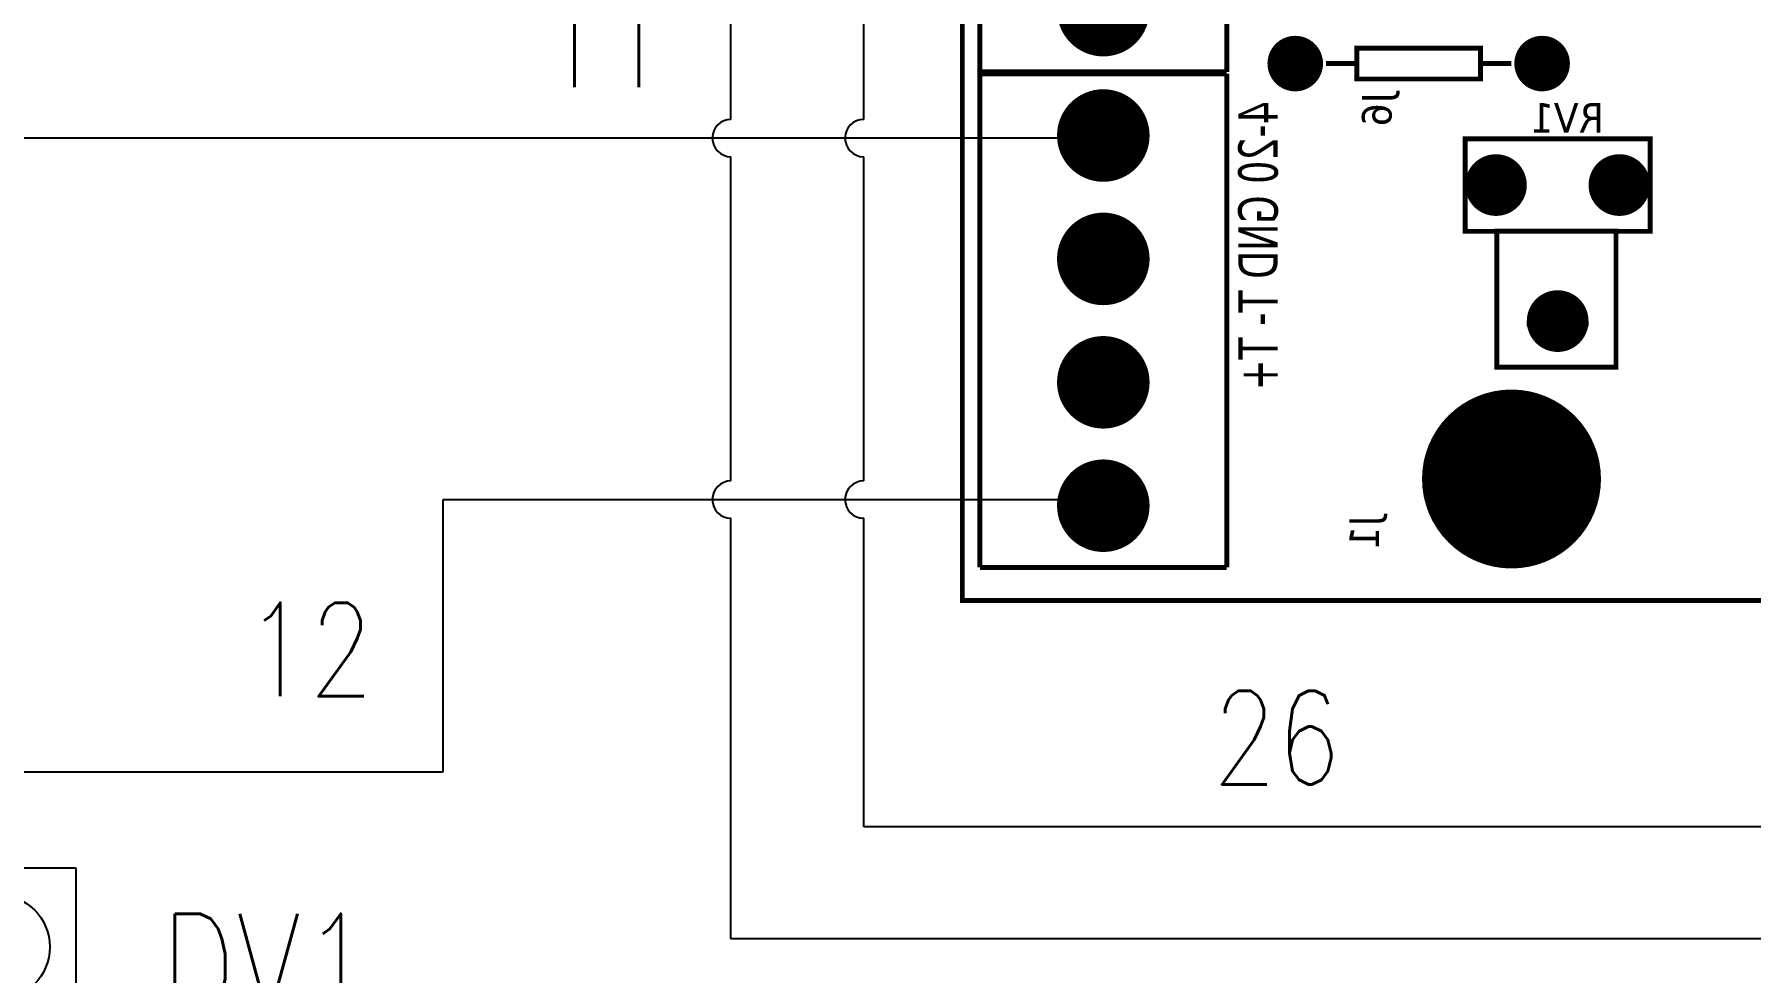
# Model space of a CAD drawing. Header units: millimetres. Extents: x 123.5 to 144.3, y 105.4 to 121.6.
# Drawn here: x 125.864 to 130.453, y 110.153 to 112.663 of the extents above; entities that cross this region are included whole.
import ezdxf
from ezdxf.enums import TextEntityAlignment as Align

# ---------------------------------------------------------------- set-up
doc = ezdxf.new("R2010")
doc.units = ezdxf.units.MM
for name, color, linetype in [('DESC', 250, 'Continuous'), ('SYMS', 7, 'Continuous'), ('TAGS', 250, 'Continuous'), ('TERMS', 250, 'Continuous'), ('WIREFIXED', 7, 'Continuous'), ('WIRES', 7, 'Continuous')]:
    doc.layers.add(name, color=color, linetype=linetype)
doc.styles.get("Standard").update_dxf_attribs({"font": 'tahoma.ttf'})
doc.styles.add('WD', font='romans.shx')

# ---------------------------------------------------------------- blocks, each defined once
blk = doc.blocks.new('VDV1TF')
for p, q in [((-0.0938, 0.3438), (-0.0938, -0.3438)), ((0.3438, 0.3438), (-0.0938, 0.3438)), ((0.3438, -0.3438), (0.3438, 0.3438)), ((-0.0938, -0.3438), (0.3438, -0.3438))]:
    blk.add_line(p, q)
for centre in [(0, 0.25), (0.25, 0.25), (0, -0.25), (0.25, -0.25)]:
    blk.add_circle(centre, 0.0625)
at = {"style": 'WD', "width": 0.7}
for tag, p in [('INST', (0.1305, 0.5446)), ('LOC', (0.1305, 0.375)), ('RATING2', (0.125, -0.1562))]:
    blk.add_attdef(tag, text='', height=0.125, dxfattribs=at).set_placement(p, align=Align.CENTER)
at = {"style": 'WD', "flags": 1}
for tag, p in [('X2TERM02', (0, 0.3125)), ('X2TERM04', (0.25, 0.3125)), ('X4TERM02', (-0.0625, 0.25)), ('X1TERM04', (0.3125, 0.25)), ('X4TERM01', (-0.0625, -0.25)), ('X1TERM03', (0.3125, -0.25)), ('X8TERM01', (0, -0.3125)), ('X8TERM03', (0.25, -0.3125))]:
    blk.add_attdef(tag, p, '', height=0.0125, dxfattribs=at)
at = {"linetype": 'Continuous', "style": 'WD', "width": 0.8, "flags": 8}
for tag, p in [('TERM02', (0, 0.25)), ('TERM04', (0.25, 0.25)), ('TERM01', (0, -0.25)), ('TERM03', (0.25, -0.25))]:
    blk.add_attdef(tag, text='', height=0.0625, dxfattribs=at).set_placement(p, align=Align.MIDDLE)
at = {"style": 'WD'}
for tag, p, width in [('TAG1', (0.4219, 0.0774), 0.8), ('DESC1', (0.4219, -0.0789), 0.7), ('DESC2', (0.4219, -0.2351), 0.7), ('XREF', (0.4219, -0.3914), 0.7)]:
    blk.add_attdef(tag, p, '', height=0.125, dxfattribs=dict(at, width=width))
at = {"style": 'WD', "width": 0.7}
blk.add_attdef('RATING1', text='', height=0.125, dxfattribs=at).set_placement((0.125, 0.0625), align=Align.MIDDLE)
at = {"style": 'WD', "flags": 9}
blk.add_attdef('FAMILY', text='', height=0.01, dxfattribs=at).set_placement((0.1197, -0.0802), align=Align.CENTER)
at = {"linetype": 'Continuous', "style": 'WD', "flags": 1}
for tag, p in [('CAT', (0.125, -0.0907)), ('MFG', (0.125, -0.1096))]:
    blk.add_attdef(tag, text='', height=0.01, dxfattribs=at).set_placement(p, align=Align.MIDDLE)
at = {"linetype": 'Continuous', "style": 'WD', "flags": 9}
blk.add_attdef('ASSYCODE', text='', height=0.01, dxfattribs=at).set_placement((0.125, -0.1406), align=Align.CENTER)
blk = doc.blocks.new('WD_WNH')
at = {"linetype": 'Continuous', "style": 'WD', "width": 0.8}
blk.add_attdef('WIRENO', text='', height=0.125, dxfattribs=at).set_placement((0, 0.0625), align=Align.CENTER)
at = {"style": 'WD', "flags": 1}
for tag, p in [('W01USER', (0, 0.0781)), ('W02USER', (0, 0.0703)), ('W03USER', (0, 0.0625)), ('W04USER', (0, 0.0547)), ('W05USER', (0, 0.0469)), ('W06USER', (0, 0.0391)), ('W07USER', (0, 0.0312)), ('W08USER', (0, 0.0234)), ('W09USER', (0, 0.0156)), ('W10USER', (0, 0.0078))]:
    blk.add_attdef(tag, text='', height=0.005, dxfattribs=at).set_placement(p, align=Align.CENTER)
blk = doc.blocks.new('EPAD')
at = {"const_width": 0.5}
blk.add_lwpolyline([(-0.25, 0, 1), (0.25, 0, 1)], format="xyb", close=True, dxfattribs=at)
blk = doc.blocks.new('mufla rampa')
at = {"const_width": 0.008}
for points in [[(145.7571, 110.8458), (150.3083, 110.8458), (150.3083, 113.7552), (145.7571, 113.7552), (145.7571, 110.8458)], [(145.7571, 110.8458), (150.3083, 110.8458), (150.3083, 113.7552), (145.7571, 113.7552), (145.7571, 110.8458)], [(145.7571, 110.8458), (150.3083, 110.8458), (150.3083, 113.7552), (145.7571, 113.7552), (145.7571, 110.8458)], [(145.7855, 112.1025), (145.7855, 111.7025)], [(145.7855, 112.1025), (145.7855, 111.7025)], [(145.7855, 112.1025), (145.7855, 111.7025)], [(146.1855, 112.1025), (146.1855, 111.7025)], [(146.1855, 112.1025), (146.1855, 111.7025)], [(146.1855, 112.1025), (146.1855, 111.7025)], [(146.3965, 111.6909), (146.5965, 111.6909), (146.5965, 111.7409), (146.3965, 111.7409), (146.3965, 111.6909)], [(146.3965, 111.6909), (146.5965, 111.6909), (146.5965, 111.7409), (146.3965, 111.7409), (146.3965, 111.6909)], [(146.3965, 111.6909), (146.5965, 111.6909), (146.5965, 111.7409), (146.3965, 111.7409), (146.3965, 111.6909)], [(146.3465, 111.7159), (146.3965, 111.7159)], [(146.3465, 111.7159), (146.3965, 111.7159)], [(146.3465, 111.7159), (146.3965, 111.7159)], [(146.5965, 111.7159), (146.6465, 111.7159)], [(146.5965, 111.7159), (146.6465, 111.7159)], [(146.5965, 111.7159), (146.6465, 111.7159)], [(145.7855, 111.7025), (146.1855, 111.7025)], [(145.7855, 111.7025), (146.1855, 111.7025)], [(145.7855, 111.7025), (146.1855, 111.7025)], [(146.1855, 111.6993), (145.7855, 111.6993), (145.7855, 110.8993)], [(146.1855, 111.6993), (145.7855, 111.6993), (145.7855, 110.8993)], [(146.1855, 111.6993), (145.7855, 111.6993), (145.7855, 110.8993)], [(146.1855, 110.8993), (146.1855, 111.6993)], [(146.1855, 110.8993), (146.1855, 111.6993)], [(146.1855, 110.8993), (146.1855, 111.6993)], [(146.5717, 111.444), (146.8717, 111.444), (146.8717, 111.594), (146.5717, 111.594), (146.5717, 111.444)], [(146.5717, 111.444), (146.8717, 111.444), (146.8717, 111.594), (146.5717, 111.594), (146.5717, 111.444)], [(146.5717, 111.444), (146.8717, 111.444), (146.8717, 111.594), (146.5717, 111.594), (146.5717, 111.444)], [(146.6233, 111.2237), (146.8162, 111.2237), (146.8162, 111.4442), (146.6233, 111.4442), (146.6233, 111.2237)], [(146.6233, 111.2237), (146.8162, 111.2237), (146.8162, 111.4442), (146.6233, 111.4442), (146.6233, 111.2237)], [(146.6233, 111.2237), (146.8162, 111.2237), (146.8162, 111.4442), (146.6233, 111.4442), (146.6233, 111.2237)], [(146.6717, 111.294), (146.7717, 111.294)], [(146.6717, 111.294), (146.7717, 111.294)], [(146.6717, 111.294), (146.7717, 111.294)], [(146.1855, 110.8993), (145.7855, 110.8993)], [(146.1855, 110.8993), (145.7855, 110.8993)], [(146.1855, 110.8993), (145.7855, 110.8993)]]:
    blk.add_lwpolyline(points, dxfattribs=at)
for p, xscale, yscale in [((145.9855, 111.8025), 0.15, 0.15), ((146.2965, 111.7159), 0.09, 0.09), ((146.6965, 111.7159), 0.09, 0.09), ((145.9855, 111.5993), 0.15, 0.15), ((146.6217, 111.519), 0.1, 0.1), ((146.8217, 111.519), 0.1, 0.1), ((145.9855, 111.3993), 0.15, 0.15), ((146.7217, 111.2985), 0.1, 0.1), ((145.9855, 111.1993), 0.15, 0.15), ((146.6469, 111.0426), 0.29, 0.29), ((145.9855, 110.9993), 0.15, 0.15)]:
    blk.add_blockref('EPAD', p, dxfattribs=dict(xscale=xscale, yscale=yscale))
at = {"text_generation_flag": 2}
for s, height, width, p in [('J6', 0.048, 1.041667, (146.4526, 111.669)), ('J6', 0.048, 1.041667, (146.4526, 111.669)), ('J6', 0.048, 1.041667, (146.4526, 111.669)), ('4-20 GND T- T+', 0.064, 0.78125, (146.2681, 111.6548)), ('4-20 GND T- T+', 0.064, 0.78125, (146.2681, 111.6548)), ('4-20 GND T- T+', 0.064, 0.78125, (146.2681, 111.6548)), ('J1', 0.048, 1.041667, (146.4324, 110.9832)), ('J1', 0.048, 1.041667, (146.4324, 110.9832)), ('J1', 0.048, 1.041667, (146.4324, 110.9832))]:
    blk.add_text(s, height=height, rotation=90, dxfattribs=dict(at, width=width)).set_placement(p)
at = {"text_generation_flag": 2, "width": 1.041667}
blk.add_text('RV1', height=0.048, dxfattribs=at).set_placement((146.7967, 111.604))
blk.add_text('RV1', height=0.048, dxfattribs=at).set_placement((146.7967, 111.604))
blk.add_text('RV1', height=0.048, dxfattribs=at).set_placement((146.7967, 111.604))
blk = doc.blocks.new('WD_WNV')
at = {"style": 'WD', "flags": 1}
for tag, p in [('W01USER', (-0.0625, 0.0938)), ('W02USER', (-0.0625, 0.0859)), ('W03USER', (-0.0625, 0.0781)), ('W04USER', (-0.0625, 0.0703)), ('W05USER', (-0.0625, 0.0625)), ('W06USER', (-0.0625, 0.0547)), ('W07USER', (-0.0625, 0.0469)), ('W08USER', (-0.0625, 0.0391)), ('W09USER', (-0.0625, 0.0312)), ('W10USER', (-0.0625, 0.0234))]:
    blk.add_attdef(tag, text='', height=0.005, dxfattribs=at).set_placement(p, align=Align.CENTER)
at = {"linetype": 'Continuous', "style": 'WD', "width": 0.8}
blk.add_attdef('WIRENO', text='', height=0.125, dxfattribs=at).set_placement((-0.05, 0), align=Align.MIDDLE_RIGHT)

msp = doc.modelspace()

# ---------------------------------------------------------------- linework, layer by layer
at = {"layer": 'WIRES'}
for p, q in [((127.7269, 112.4354), (127.7269, 113.3107)), ((128.0816, 112.4354), (128.0816, 113.3107)), ((128.6842, 112.3854), (125.765, 112.3854)), ((127.7269, 111.4686), (127.7269, 112.3354)), ((128.0816, 111.4686), (128.0816, 112.3354)), ((126.957, 110.6907), (126.957, 111.4186)), ((126.957, 111.4186), (128.7115, 111.4186)), ((127.7269, 110.2435), (127.7269, 111.3686)), ((128.0816, 110.5435), (128.0816, 111.3686)), ((125.815, 110.6907), (126.957, 110.6907)), ((131.6019, 110.5435), (128.0816, 110.5435)), ((130.9469, 110.2435), (127.7269, 110.2435))]:
    msp.add_line(p, q, dxfattribs=at)
for centre in [(127.7269, 112.3854), (128.0816, 112.3854), (127.7269, 111.4186), (128.0816, 111.4186)]:
    msp.add_arc(centre, 0.05, 90, 270, dxfattribs=at)

# ---------------------------------------------------------------- block references
at = {"layer": 'DESC', "xscale": 1.65, "yscale": 1.65, "zscale": 1.65}
msp.add_blockref('mufla rampa', (-112.1538, -71.7467), dxfattribs=at)
at = {"layer": 'SYMS'}
ref = msp.add_blockref('VDV1TF', (125.2025, 109.6596), dxfattribs=dict(at, xscale=2.25, yscale=2.25, zscale=2.25))
ref.add_attrib('DESC2', 'K->4-20MA', (126.1703, 109.0347), dxfattribs={"layer": 'DESC', "height": 0.28125, "style": 'WD', "width": 0.7})
ref.add_attrib('DESC1', 'TRANSDUCTOR', (126.1703, 109.501), dxfattribs={"layer": 'DESC', "height": 0.28125, "style": 'WD', "width": 0.7})
ref.add_attrib('TAG1', 'DV1', (126.2014, 110.0295), dxfattribs={"layer": 'TAGS', "height": 0.28125, "style": 'WD', "width": 0.8})
ref.add_attrib('TERM03', '-T', dxfattribs={"layer": 'TERMS', "linetype": 'Continuous', "height": 0.14062, "style": 'WD', "width": 0.8, "flags": 8}).set_placement((125.765, 109.0971), align=Align.MIDDLE)
ref.add_attrib('TERM04', '-', dxfattribs={"layer": 'TERMS', "linetype": 'Continuous', "height": 0.1406, "style": 'WD', "width": 0.8, "flags": 8}).set_placement((125.765, 110.2221), align=Align.MIDDLE)
ref.add_attrib('TERM02', '+', dxfattribs={"layer": 'TERMS', "linetype": 'Continuous', "height": 0.1406, "style": 'WD', "width": 0.8, "flags": 8}).set_placement((125.2025, 110.2221), align=Align.MIDDLE)
ref.add_attrib('TERM01', '+T', dxfattribs={"layer": 'TERMS', "linetype": 'Continuous', "height": 0.14062, "style": 'WD', "width": 0.8, "flags": 8}).set_placement((125.2025, 109.0971), align=Align.MIDDLE)
at = {"layer": 'WIREFIXED'}
ref = msp.add_blockref('WD_WNH', (127.3859, 112.3965), dxfattribs=dict(at, xscale=2, yscale=2, zscale=2))
ref.add_attrib('WIRENOF', '11', dxfattribs={"linetype": 'Continuous', "height": 0.25, "style": 'WD', "width": 0.8}).set_placement((127.3859, 112.5215), align=Align.CENTER)
ref = msp.add_blockref('WD_WNH', (126.5992, 110.7675), dxfattribs=dict(at, xscale=2, yscale=2, zscale=2))
ref.add_attrib('WIRENOF', '12', dxfattribs={"linetype": 'Continuous', "height": 0.25, "style": 'WD', "width": 0.8}).set_placement((126.5992, 110.8925), align=Align.CENTER)
ref = msp.add_blockref('WD_WNV', (129.4569, 110.7818), dxfattribs=dict(at, xscale=2, yscale=2, zscale=2))
ref.add_attrib('WIRENOF', '26', dxfattribs={"linetype": 'Continuous', "height": 0.25, "style": 'WD', "width": 0.8}).set_placement((129.3569, 110.7818), align=Align.MIDDLE_RIGHT)

doc.saveas('drawing.dxf')
